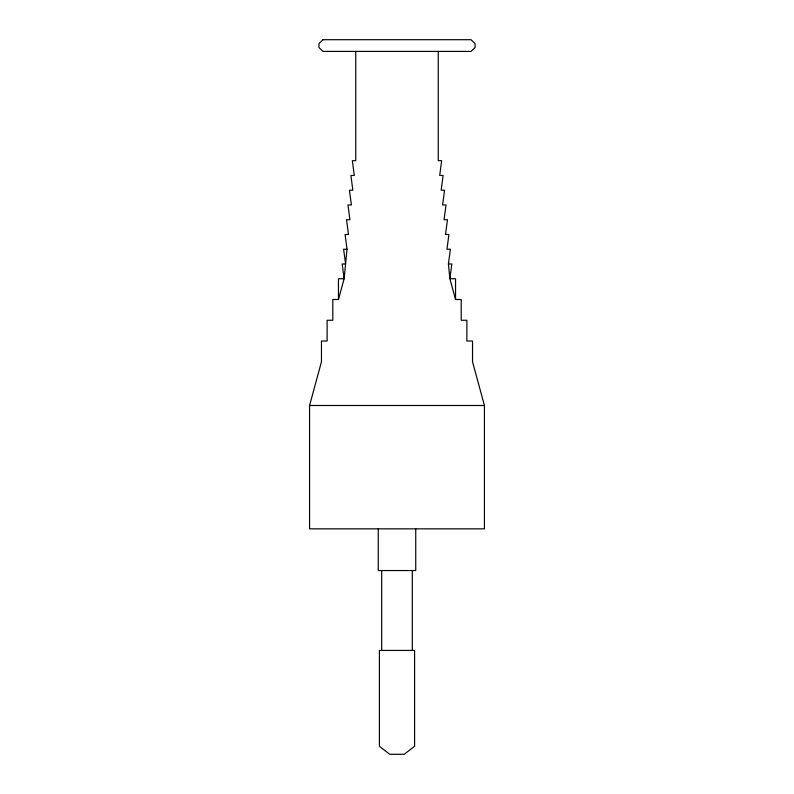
<?xml version="1.0" encoding="UTF-8"?>
<svg xmlns="http://www.w3.org/2000/svg" width="794" height="794" viewBox="0 0 794 794"><rect width="100%" height="100%" fill="white"/><g stroke="black" fill="none" stroke-linecap="round" stroke-linejoin="round"><path stroke-width="1.19" d="M355.752 51.411L355.752 160.696L352.347 160.696L354.303 175.454L350.898 175.454L352.844 190.203L349.439 190.203L351.395 204.961L347.99 204.961L349.936 219.72L346.531 219.72L348.487 234.468L345.082 234.468L347.028 249.227L344.12 278.734L338.452 299.497L332.795 299.497L332.795 320.26L327.128 320.26L327.128 341.023L321.461 341.023L321.461 361.796L309.571 405.506L309.571 528.844L484.429 528.844L484.429 405.506L472.539 361.796L472.539 341.023L466.872 341.023L466.872 320.26L461.205 320.26L461.205 299.497L455.548 299.497L449.88 278.734L448.421 263.975L450.377 249.227L446.972 249.227L448.918 234.468L445.513 234.468L447.469 219.72L444.064 219.72L446.01 204.961L442.605 204.961L444.561 190.203L441.156 190.203L443.102 175.454L439.697 175.454L441.653 160.696L438.248 160.696L438.248 51.411M347.028 249.227L343.623 249.227L345.579 263.975L342.174 263.975L344.12 278.734L338.452 278.734L338.452 299.497M448.421 263.975L451.826 263.975L449.88 278.734L455.548 278.734L455.548 299.497M309.571 405.506L484.429 405.506M415.738 528.844L415.738 570.539L378.262 570.539L378.262 528.844M412.294 570.539L412.294 650.435M381.706 570.539L381.706 650.435M322.979 39.7L318.94 43.601L318.94 47.511L322.979 51.411L471.021 51.411L475.06 47.511L475.06 43.601L471.021 39.7L322.979 39.7M414.587 746.31L404.225 754.3L389.775 754.3L379.413 746.31L379.413 650.435L414.587 650.435L414.587 746.31"/></g></svg>
